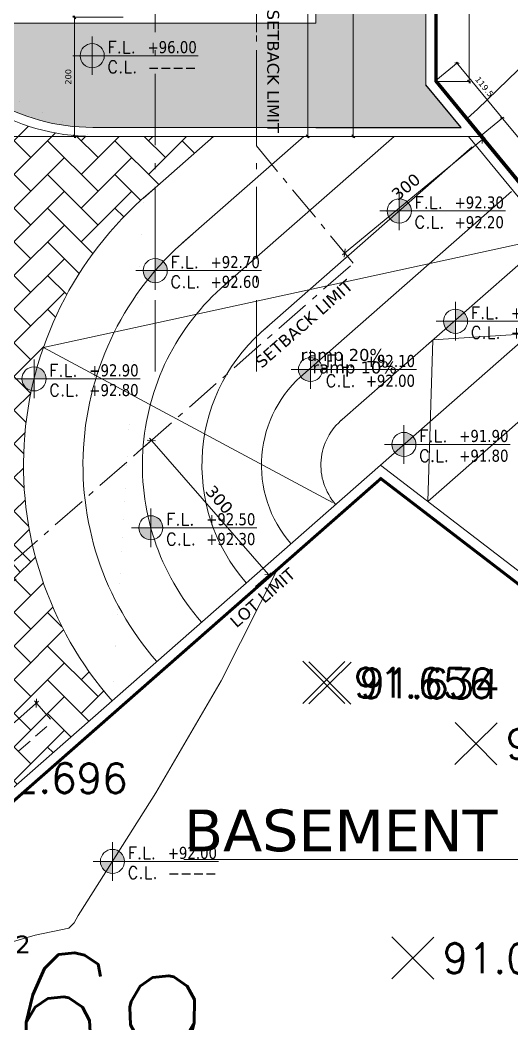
# Model space of a CAD drawing. Header units: inches. Extents: x -48 to 777, y -156 to 510.
# Drawn here: x 504.15 to 512.42, y 110.75 to 127.61 of the extents above; entities that cross this region are included whole.
import ezdxf
from ezdxf.enums import TextEntityAlignment as Align

# ---------------------------------------------------------------- set-up
doc = ezdxf.new("R2010")
doc.units = ezdxf.units.IN
doc.header["$MEASUREMENT"] = 0
doc.set_wipeout_variables(frame=1)
for name, pattern in [('ACAD_ISO10W100', [18, 12, -3, 0, -3]), ('HIDDEN', [0.375, 0.25, -0.125]), ('NUHA', [1.45, 0.75, -0.25, 0.2, -0.25])]:
    doc.linetypes.add(name, pattern=pattern)
doc.layers.get('Defpoints').update_dxf_attribs({"lineweight": 5})
for name, color, linetype, lineweight in [('A-ANNOTATION', 34, 'Continuous', 5), ('A-AXIS ST', 251, 'ACAD_ISO10W100', 5), ('A-DIM', 9, 'Continuous', 5), ('A-HIDDEN', 254, 'HIDDEN', 5), ('A-LEVELS', 139, 'Continuous', 20), ('A-LIMIT LOT', 235, 'ACAD_ISO10W100', 20), ('A-NOTES', 151, 'Continuous', 20), ('A-SIGNS1', 20, 'Continuous', 15), ('A-SIGNS2', 30, 'Continuous', 15), ('A-TEXT', 50, 'Continuous', 15), ('C-STONE', 42, 'Continuous', 30), ('D-OTHERS', 77, 'Continuous', 20), ('D-STONE', 52, 'Continuous', 20), ('H-GRASS', 100, 'Continuous', 5)]:
    doc.layers.add(name, color=color, linetype=linetype, lineweight=lineweight)
doc.layers.add('HH-DARK GREY', color=7, linetype='Continuous', lineweight=5, true_color=0x404040)
doc.layers.add('pts pc', color=7, linetype='Continuous')
doc.styles.add('2mm', font='simplex.shx', dxfattribs={"height": 0.5})
doc.styles.add('5mm', font='simplex_.ttf', dxfattribs={"height": 5})
doc.styles.add('ROMAND', font='verdana.ttf')
doc.styles.add('ROMANS', font='romans__.ttf', dxfattribs={"height": 0.14})
doc.dimstyles.new('M-1.100', dxfattribs={"dimtxt": 0.2, "dimasz": 0.1, "dimexe": 0.05, "dimexo": 0.05, "dimgap": 0.1, "dimtad": 1, "dimlfac": 100, "dimrnd": 0.5, "dimzin": 9, "dimdsep": 46, "dimtxsty": 'ROMAND', "dimblk": 'OBLIQUE', "dimcen": 1, "dimdle": 0.05, "dimclrd": 256, "dimclre": 256, "dimclrt": 2, "dimadec": 0, "dimazin": 0, "dimtfac": 0.666667, "dimtmove": 2, "dimatfit": 3, "dimfxl": 0.04, "dimtolj": 1, "dimtzin": 5, "dimlwd": -1, "dimlwe": -1, "dimarcsym": 0})
doc.dimstyles.new('M-1.50', dxfattribs={"dimtxt": 0.1, "dimasz": 0.05, "dimexe": 0.025, "dimexo": 0.025, "dimgap": 0.05, "dimtad": 1, "dimlfac": 100, "dimrnd": 0.5, "dimzin": 9, "dimdsep": 46, "dimtxsty": 'ROMAND', "dimblk": 'OBLIQUE', "dimcen": 1, "dimdle": 0.025, "dimclrd": 256, "dimclre": 256, "dimclrt": 2, "dimadec": 0, "dimazin": 0, "dimtfac": 0.666667, "dimtmove": 2, "dimatfit": 3, "dimfxl": 0.04, "dimtolj": 1, "dimtzin": 5, "dimlwd": -1, "dimlwe": -1, "dimarcsym": 0})

# ---------------------------------------------------------------- blocks, each defined once
blk = doc.blocks.new('GXFHGCGFCD')
at = {"layer": 'A-SIGNS1', "linetype": 'NUHA'}
h = blk.add_hatch(color=256, dxfattribs=at)
h.paths.add_polyline_path([(90.382, 61.33), (90.382, 61.17), (90.542, 61.17, 0.414214)])
h.paths.add_polyline_path([(90.382, 61.17), (90.222, 61.17, 0.414214), (90.382, 61.01)])
at = {"layer": 'A-SIGNS1'}
for p, q in [((90.382, 60.914), (90.382, 61.426)), ((90.126, 61.17), (91.79, 61.17))]:
    blk.add_line(p, q, dxfattribs=at)
blk.add_circle((90.382, 61.17), 0.16, dxfattribs=at)
blk = doc.blocks.new('DGXFHXFGDFD')
at = {"layer": 'A-SIGNS1'}
blk.add_blockref('GXFHGCGFCD', (0, 0), dxfattribs=at)
at = {"layer": 'A-SIGNS2', "linetype": 'NUHA', "style": 'ROMANS'}
for s, p in [('F.L.', (90.583, 61.203)), ('C.L.', (90.583, 60.941))]:
    blk.add_text(s, height=0.16, dxfattribs=at).set_placement(p)
at = {"layer": 'A-SIGNS2', "style": 'ROMANS', "width": 0.910135, "flags": 4}
for tag, p, p2 in [('NIV.FINI', (91.116, 61.203), (91.79, 61.203)), ('NIV.BETON', (91.116, 60.941), (91.79, 60.941))]:
    blk.add_attdef(tag, text='', height=0.16, dxfattribs=at).set_placement(p, p2, align=Align.FIT)
blk = doc.blocks.new('AXIS')
at = {"layer": 'A-AXIS ST', "ltscale": 0.1}
for p, q in [((649.91853, 296.91777), (649.91853, 336.01919)), ((651.61853, 296.91777), (651.61853, 336.01919))]:
    blk.add_line(p, q, dxfattribs=at)
blk = doc.blocks.new('_Oblique')
at = {"color": 0, "linetype": 'ByBlock', "lineweight": -2}
blk.add_line((-0.5, -0.5), (0.5, 0.5), dxfattribs=at)
blk = doc.blocks.new('*D363')
at = {"layer": 'A-DIM', "transparency": 16777216}
for p, q in [((505.889, 127.657), (505.042, 127.657)), ((505.067, 125.632), (505.067, 127.682)), ((505.889, 125.657), (505.042, 125.657))]:
    blk.add_line(p, q, dxfattribs=at)
at = {"layer": 'Defpoints', "color": 0, "transparency": 16777216}
for p in [(505.067, 127.657), (505.914, 127.657), (505.914, 125.657)]:
    blk.add_point(p, dxfattribs=at)
at = {"layer": 'A-DIM', "transparency": 16777216, "xscale": 0.05, "yscale": 0.05, "zscale": 0.05}
for p, rotation in [((505.067, 127.657), 90), ((505.067, 125.657), 270)]:
    blk.add_blockref('_Oblique', p, dxfattribs=dict(at, rotation=rotation))
at = {"layer": 'A-DIM', "color": 2, "transparency": 16777216, "insert": (504.965, 126.657), "char_height": 0.1, "attachment_point": 5, "rotation": 90, "style": 'ROMAND'}
blk.add_mtext('\\A1;200', dxfattribs=at)
blk = doc.blocks.new('*D407')
at = {"layer": 'A-DIM', "transparency": 16777216}
for p, q in [((509.152, 141.007), (509.781, 141.007)), ((509.756, 125.632), (509.756, 141.032)), ((509.152, 125.657), (509.781, 125.657))]:
    blk.add_line(p, q, dxfattribs=at)
at = {"layer": 'Defpoints', "color": 0, "transparency": 16777216}
for p in [(509.127, 141.007), (509.756, 141.007), (509.127, 125.657)]:
    blk.add_point(p, dxfattribs=at)
at = {"layer": 'A-DIM', "transparency": 16777216, "xscale": 0.05, "yscale": 0.05, "zscale": 0.05}
for p, rotation in [((509.756, 141.007), 90), ((509.756, 125.657), 270)]:
    blk.add_blockref('_Oblique', p, dxfattribs=dict(at, rotation=rotation))
at = {"layer": 'A-DIM', "color": 2, "transparency": 16777216, "insert": (509.654, 133.332), "char_height": 0.1, "attachment_point": 5, "rotation": 90, "style": 'ROMAND'}
blk.add_mtext('\\A1;1535', dxfattribs=at)
blk = doc.blocks.new('*D410')
at = {"layer": 'A-DIM', "transparency": 16777216}
for p, q in [((511.152, 141.007), (511.727, 141.007)), ((511.702, 141.032), (511.702, 126.552)), ((511.152, 126.577), (511.727, 126.577))]:
    blk.add_line(p, q, dxfattribs=at)
at = {"layer": 'Defpoints', "color": 0, "transparency": 16777216}
for p in [(511.127, 141.007), (511.127, 126.577), (511.702, 126.577)]:
    blk.add_point(p, dxfattribs=at)
at = {"layer": 'A-DIM', "transparency": 16777216, "xscale": 0.05, "yscale": 0.05, "zscale": 0.05}
for p, rotation in [((511.702, 141.007), 90), ((511.702, 126.577), 270)]:
    blk.add_blockref('_Oblique', p, dxfattribs=dict(at, rotation=rotation))
at = {"layer": 'A-DIM', "color": 2, "transparency": 16777216, "insert": (511.6, 133.792), "char_height": 0.1, "attachment_point": 5, "rotation": 90, "style": 'ROMAND'}
blk.add_mtext('\\A1;1443', dxfattribs=at)
blk = doc.blocks.new('*D411')
at = {"layer": 'A-DIM', "transparency": 16777216}
for p, q in [((511.146, 126.593), (511.521, 126.902)), ((511.485, 126.906), (512.276, 125.946)), ((511.905, 125.673), (512.279, 125.982))]:
    blk.add_line(p, q, dxfattribs=at)
at = {"layer": 'Defpoints', "color": 0, "transparency": 16777216}
for p in [(511.127, 126.577), (512.26, 125.966), (511.886, 125.657)]:
    blk.add_point(p, dxfattribs=at)
at = {"layer": 'A-DIM', "transparency": 16777216, "xscale": 0.05, "yscale": 0.05, "zscale": 0.05}
for p, rotation in [((511.501, 126.886), 129.4982587530708), ((512.26, 125.966), 309.4982587530707)]:
    blk.add_blockref('_Oblique', p, dxfattribs=dict(at, rotation=rotation))
at = {"layer": 'A-DIM', "color": 2, "transparency": 16777216, "insert": (511.959, 126.491), "char_height": 0.1, "attachment_point": 5, "rotation": 309.4983, "style": 'ROMAND'}
blk.add_mtext('\\A1;119.5', dxfattribs=at)
blk = doc.blocks.new('*D412')
at = {"layer": 'A-DIM', "transparency": 16777216}
for p, q in [((511.905, 125.673), (512.279, 125.982)), ((512.244, 125.985), (516.75, 120.519)), ((516.378, 120.246), (516.753, 120.554))]:
    blk.add_line(p, q, dxfattribs=at)
at = {"layer": 'Defpoints', "color": 0, "transparency": 16777216}
for p in [(511.886, 125.657), (516.734, 120.538), (516.359, 120.23)]:
    blk.add_point(p, dxfattribs=at)
at = {"layer": 'A-DIM', "transparency": 16777216, "xscale": 0.05, "yscale": 0.05, "zscale": 0.05}
for p, rotation in [((512.26, 125.966), 129.4982587530708), ((516.734, 120.538), 309.4982587530708)]:
    blk.add_blockref('_Oblique', p, dxfattribs=dict(at, rotation=rotation))
at = {"layer": 'A-DIM', "color": 2, "transparency": 16777216, "insert": (514.576, 123.317), "char_height": 0.1, "attachment_point": 5, "rotation": 309.4983, "style": 'ROMAND'}
blk.add_mtext('\\A1;703.5', dxfattribs=at)
blk = doc.blocks.new('*D557')
at = {"layer": 'A-DIM', "transparency": 16777216}
for p, q in [((509.102, 130.557), (508.966, 130.557)), ((508.991, 130.582), (508.991, 125.632)), ((509.102, 125.657), (508.966, 125.657))]:
    blk.add_line(p, q, dxfattribs=at)
at = {"layer": 'Defpoints', "color": 0, "transparency": 16777216}
for p in [(509.127, 130.557), (508.991, 125.657), (509.127, 125.657)]:
    blk.add_point(p, dxfattribs=at)
at = {"layer": 'A-DIM', "transparency": 16777216, "xscale": 0.05, "yscale": 0.05, "zscale": 0.05}
for p, rotation in [((508.991, 130.557), 90), ((508.991, 125.657), 270)]:
    blk.add_blockref('_Oblique', p, dxfattribs=dict(at, rotation=rotation))
at = {"layer": 'A-DIM', "color": 2, "transparency": 16777216, "insert": (508.889, 128.107), "char_height": 0.1, "attachment_point": 5, "rotation": 90, "style": 'ROMAND'}
blk.add_mtext('\\A1;490', dxfattribs=at)
blk = doc.blocks.new('*D14')
at = {"layer": 'A-DIM', "transparency": 16777216}
for p, q in [((429.346, -26.916), (429.346, -27.325)), ((435.346, -26.916), (435.346, -27.325)), ((429.296, -27.275), (435.396, -27.275))]:
    blk.add_line(p, q, dxfattribs=at)
at = {"layer": 'Defpoints', "color": 0, "transparency": 16777216}
for p in [(429.346, -26.866), (435.346, -26.866), (435.346, -27.275)]:
    blk.add_point(p, dxfattribs=at)
at = {"layer": 'A-DIM', "transparency": 16777216, "xscale": 0.1, "yscale": 0.1, "zscale": 0.1, "rotation": 180}
blk.add_blockref('_Oblique', (429.346, -27.275), dxfattribs=at)
at = {"layer": 'A-DIM', "transparency": 16777216, "xscale": 0.1, "yscale": 0.1, "zscale": 0.1}
blk.add_blockref('_Oblique', (435.346, -27.275), dxfattribs=at)
at = {"layer": 'A-DIM', "color": 2, "transparency": 16777216, "insert": (432.346, -27.071), "char_height": 0.2, "attachment_point": 5, "style": 'ROMAND'}
blk.add_mtext('\\A1;600', dxfattribs=at)
blk = doc.blocks.new('*D15')
at = {"layer": 'A-DIM', "transparency": 16777216}
for p, q in [((435.346, -26.916), (435.346, -27.325)), ((440.546, -26.916), (440.546, -27.325)), ((435.296, -27.275), (440.596, -27.275))]:
    blk.add_line(p, q, dxfattribs=at)
at = {"layer": 'Defpoints', "color": 0, "transparency": 16777216}
for p in [(435.346, -26.866), (440.546, -26.866), (440.546, -27.275)]:
    blk.add_point(p, dxfattribs=at)
at = {"layer": 'A-DIM', "transparency": 16777216, "xscale": 0.1, "yscale": 0.1, "zscale": 0.1, "rotation": 180}
blk.add_blockref('_Oblique', (435.346, -27.275), dxfattribs=at)
at = {"layer": 'A-DIM', "transparency": 16777216, "xscale": 0.1, "yscale": 0.1, "zscale": 0.1}
blk.add_blockref('_Oblique', (440.546, -27.275), dxfattribs=at)
at = {"layer": 'A-DIM', "color": 2, "transparency": 16777216, "insert": (437.946, -27.071), "char_height": 0.2, "attachment_point": 5, "style": 'ROMAND'}
blk.add_mtext('\\A1;520', dxfattribs=at)
blk = doc.blocks.new('*D13')
at = {"layer": 'A-DIM', "transparency": 16777216}
for p, q in [((440.496, -26.866), (440.239, -26.866)), ((440.289, -26.816), (440.289, -28.716)), ((440.496, -28.666), (440.239, -28.666))]:
    blk.add_line(p, q, dxfattribs=at)
at = {"layer": 'Defpoints', "color": 0, "transparency": 16777216}
for p in [(440.546, -26.866), (440.289, -28.666), (440.546, -28.666)]:
    blk.add_point(p, dxfattribs=at)
at = {"layer": 'A-DIM', "transparency": 16777216, "xscale": 0.1, "yscale": 0.1, "zscale": 0.1}
for p, rotation in [((440.289, -26.866), 90), ((440.289, -28.666), 270)]:
    blk.add_blockref('_Oblique', p, dxfattribs=dict(at, rotation=rotation))
at = {"layer": 'A-DIM', "color": 2, "transparency": 16777216, "insert": (440.085, -27.766), "char_height": 0.2, "attachment_point": 5, "rotation": 90, "style": 'ROMAND'}
blk.add_mtext('\\A1;180', dxfattribs=at)
blk = doc.blocks.new('*D976')
at = {"layer": 'A-DIM', "transparency": 16777216}
for p, q in [((-315968.704, -27931.278), (-315968.488, -27931.541)), ((-315970.873, -27933.442), (-315968.481, -27931.47)), ((-315971.019, -27933.187), (-315970.803, -27933.449))]:
    blk.add_line(p, q, dxfattribs=at)
at = {"layer": 'Defpoints', "color": 0, "transparency": 16777216}
for p in [(-315968.736, -27931.24), (-315968.52, -27931.502), (-315971.051, -27933.148)]:
    blk.add_point(p, dxfattribs=at)
at = {"layer": 'A-DIM', "transparency": 16777216, "xscale": 0.1, "yscale": 0.1, "zscale": 0.1}
for p, rotation in [((-315968.52, -27931.502), 39.49825875317813), ((-315970.835, -27933.41), 219.4982587531782)]:
    blk.add_blockref('_Oblique', p, dxfattribs=dict(at, rotation=rotation))
at = {"layer": 'A-DIM', "color": 2, "transparency": 16777216, "insert": (-315969.807, -27932.299), "char_height": 0.2, "attachment_point": 5, "rotation": 39.4983, "style": 'ROMAND'}
blk.add_mtext('\\A1;300', dxfattribs=at)
blk = doc.blocks.new('*D977')
at = {"layer": 'A-DIM', "transparency": 16777216}
for p, q in [((-315974.311, -27936.757), (-315974.048, -27936.526)), ((-315972.075, -27938.852), (-315974.119, -27936.522)), ((-315972.333, -27939.012), (-315972.07, -27938.782))]:
    blk.add_line(p, q, dxfattribs=at)
at = {"layer": 'Defpoints', "color": 0, "transparency": 16777216}
for p in [(-315974.086, -27936.559), (-315974.349, -27936.79), (-315972.37, -27939.045)]:
    blk.add_point(p, dxfattribs=at)
at = {"layer": 'A-DIM', "transparency": 16777216, "xscale": 0.1, "yscale": 0.1, "zscale": 0.1}
for p, rotation in [((-315974.086, -27936.559), 131.2570004534691), ((-315972.108, -27938.815), 311.2570004534691)]:
    blk.add_blockref('_Oblique', p, dxfattribs=dict(at, rotation=rotation))
at = {"layer": 'A-DIM', "color": 2, "transparency": 16777216, "insert": (-315972.943, -27937.552), "char_height": 0.2, "attachment_point": 5, "rotation": 311.257, "style": 'ROMAND'}
blk.add_mtext('\\A1;300', dxfattribs=at)
blk = doc.blocks.new('fdgsdhv')
blk.add_wipeout([(435.3458, -26.866), (435.3458, -28.666), (440.5458, -28.666), (440.5458, -26.866)])
blk.add_lwpolyline([(435.3458, -28.666), (440.5458, -28.666), (440.5458, -26.866), (435.3458, -26.866)], close=True)
blk.add_lwpolyline([(435.3458, -26.866), (440.5458, -27.766), (435.3458, -28.666)])
at = {"layer": 'A-HIDDEN'}
for p, q in [((435.3458, -26.866), (429.3458, -26.866)), ((435.3458, -28.666), (429.3458, -28.666))]:
    blk.add_line(p, q, dxfattribs=at)
at = {"layer": 'A-DIM'}
for base, p1, p2, picture, middle in [((435.3458, -27.27505), (429.3458, -26.866), (435.3458, -26.866), '*D14', (432.3458, -27.07095)), ((440.5458, -27.27505), (435.3458, -26.866), (440.5458, -26.866), '*D15', (437.9458, -27.07088))]:
    dim = blk.add_linear_dim(base=base, p1=p1, p2=p2, dimstyle='M-1.100', dxfattribs=at)
    dim.commit()
    dim.dimension.update_dxf_attribs({"geometry": picture, "text_midpoint": middle})
dim = blk.add_linear_dim(base=(440.28932, -28.666), p1=(440.5458, -26.866), p2=(440.5458, -28.666), angle=90, dimstyle='M-1.100', dxfattribs=at)
dim.commit()
dim.dimension.update_dxf_attribs({"geometry": '*D13', "text_midpoint": (440.08476, -27.766)})
blk = doc.blocks.new('LOT 688  TOPOGRAPHIC PLAN')
at = {"layer": 'A-LEVELS', "linetype": 'Continuous'}
for points in [[(-315976.38309, -27939.11183), (-315976.2006, -27938.42053), (-315976.15091, -27937.71672), (-315976.24021, -27937.03459), (-315976.38175, -27936.3835)], [(-315976.36937, -27935.45011), (-315976.25564, -27935.1462), (-315975.81241, -27933.92617), (-315975.57475, -27933.33589), (-315975.29753, -27932.79568), (-315974.98022, -27932.27156), (-315974.62455, -27931.72345), (-315974.23224, -27931.11128), (-315973.80859, -27930.42991), (-315973.37282, -27929.81165), (-315973.15746, -27929.57807), (-315972.94757, -27929.42253)], [(-315972.55489, -27929.42407), (-315972.37302, -27929.58589), (-315972.19768, -27929.82938), (-315971.85586, -27930.47382), (-315971.50802, -27931.18225), (-315971.32515, -27931.50573), (-315971.13273, -27931.77952), (-315970.92811, -27931.98198), (-315970.71011, -27932.10288), (-315970.47958, -27932.14851), (-315970.23757, -27932.12643), (-315969.98511, -27932.04419), (-315969.72324, -27931.90935), (-315969.17541, -27931.5121), (-315968.60238, -27930.99518), (-315967.41388, -27929.84415), (-315966.815, -27929.33098)], [(-315981.22525, -27946.41458), (-315980.17565, -27946.12034), (-315979.1134, -27945.89144), (-315978.05776, -27945.63019), (-315977.07657, -27945.22511), (-315976.57665, -27945.02288), (-315976.03899, -27944.8668), (-315975.47354, -27944.74929), (-315975.38202, -27944.65865), (-315975.31376, -27944.53917), (-315975.17107, -27944.30791), (-315974.00827, -27942.47472), (-315972.91078, -27940.59301), (-315971.93056, -27938.65337), (-315971.63, -27938.21688), (-315971.2575, -27937.83798), (-315970.82809, -27937.50509), (-315970.35676, -27937.20661), (-315968.34978, -27936.12749), (-315966.50385, -27934.95966)]]:
    blk.add_lwpolyline(points, dxfattribs=at)
at = {"layer": 'A-LIMIT LOT', "linetype": 'Continuous', "const_width": 0.1}
blk.add_lwpolyline([(-315996.80172, -27893.57917), (-315985.1164, -27950.2257), (-315970.22923, -27937.16678), (-315964.6636, -27941.43051), (-315964.08799, -27936.87852), (-315969.32038, -27930.53073), (-315969.32038, -27896.23659), (-315996.80172, -27893.57917)], dxfattribs=at)
at = {"layer": 'pts pc', "linetype": 'Continuous'}
for points in [[(-315975.23408, -27934.13774), (-315975.94486, -27934.84094)], [(-315975.23787, -27934.84473), (-315975.94107, -27934.13395)], [(-315973.01045, -27935.70469), (-315973.72123, -27936.40789)], [(-315973.01424, -27936.41168), (-315973.71744, -27935.7009)], [(-315970.83089, -27940.27044), (-315971.54167, -27940.97364)], [(-315970.83468, -27940.97743), (-315971.53788, -27940.26665)], [(-315970.72895, -27940.28098), (-315971.43973, -27940.98418)], [(-315970.73274, -27940.98797), (-315971.43594, -27940.27719)], [(-315968.27337, -27941.30016), (-315968.98415, -27942.00336)], [(-315968.27716, -27942.00715), (-315968.98036, -27941.29637)], [(-315969.33468, -27944.89852), (-315970.04546, -27945.60172)], [(-315969.33847, -27945.60551), (-315970.04167, -27944.89473)]]:
    blk.add_lwpolyline(points, dxfattribs=at)
at = {"layer": 'A-NOTES', "linetype": 'Continuous', "style": '5mm'}
blk.add_text('169', height=2, rotation=346.245633, dxfattribs=at).set_placement((-315978.34743, -27946.49287))
at = {"layer": 'pts pc', "color": 1, "char_height": 0.5, "attachment_point": 1, "rotation": 359.692852, "style": '2mm'}
for s, insert, width in [('\\Fsimplex.shx;\\W1.0000000000;\\T1.0000000000;\\o\\l92.861', (-315975.08814, -27934.24203), 2.9761905), ('\\Fsimplex.shx;\\W1.0000000000;\\T1.0000000000;\\o\\l92.544', (-315972.8645, -27935.80897), 3.0714286), ('\\Fsimplex.shx;\\W1.0000000000;\\T1.0000000000;\\o\\l91.656', (-315970.68495, -27940.37472), 2.9761905), ('\\Fsimplex.shx;\\W1.0000000000;\\T1.0000000000;\\o\\l91.634', (-315970.583, -27940.38527), 2.9761905), ('\\Fsimplex.shx;\\W1.0000000000;\\T1.0000000000;\\o\\l91.128', (-315968.12743, -27941.40445), 2.8809524), ('\\Fsimplex.shx;\\W1.0000000000;\\T1.0000000000;\\o\\l92.696', (-315976.8396, -27941.97275), 3.0714286), ('\\Fsimplex.shx;\\W1.0000000000;\\T1.0000000000;\\o\\l91.087', (-315969.18874, -27945.00281), 2.9761905)]:
    blk.add_mtext(s, dxfattribs=dict(at, insert=insert, width=width))
at = {"linetype": 'Continuous'}
blk.add_wipeout([(-315996.80172, -27893.57917), (-315969.32038, -27896.23659), (-315969.32038, -27930.53073), (-315964.08799, -27936.87852), (-315964.6636, -27941.43051), (-315970.22923, -27937.16678), (-315985.1164, -27950.2257)], dxfattribs=at).dxf.layer = 'A-LIMIT LOT'
at = {"layer": 'A-HIDDEN', "linetype": 'ACAD_ISO10W100', "ltscale": 0.05}
blk.add_lwpolyline([(-315992.30527, -27900.52725), (-315983.21966, -27944.57125), (-315970.69258, -27933.58259), (-315972.32038, -27931.60779), (-315972.32038, -27902.3323)], close=True, dxfattribs=at)
at = {"layer": 'A-SIGNS1'}
ref = blk.add_blockref('DGXFHXFGDFD', (-316089.27196, -28021.14317), dxfattribs=dict(at, xscale=1.267200000000003, yscale=1.267200000000003, zscale=1.267200000000003))
ref.add_attrib('NIV.FINI', '+92.00', dxfattribs={"layer": 'A-SIGNS2', "height": 0.202752, "style": 'ROMAND', "width": 0.797031}).set_placement((-315973.80994, -27943.58655), (-315972.98197, -27943.58655), align=Align.FIT)
ref.add_attrib('NIV.BETON', '----', dxfattribs={"layer": 'A-SIGNS2', "height": 0.202752, "style": 'ROMAND', "width": 1.634557}).set_placement((-315973.80994, -27943.91832), (-315972.98197, -27943.91832), align=Align.FIT)
at = {"layer": 'A-TEXT', "char_height": 0.2, "width": 7.1807633, "attachment_point": 1, "style": 'ROMAND'}
for s, insert, rotation in [('SETBACK LIMIT', (-315971.93834, -27929.32373, 93), 270), ('SETBACK LIMIT', (-315972.36333, -27935.20444), 41.257), ('LOT LIMIT', (-315972.7864, -27939.5662), 41.257)]:
    blk.add_mtext(s, dxfattribs=dict(at, insert=insert, rotation=rotation))
at = {"layer": 'A-DIM'}
for p1, p2, distance, picture, middle in [((-315971.05075, -27933.14806), (-315968.73582, -27931.2399), -0.33995, '*D976', (-315969.80692, -27932.29876)), ((-315972.37035, -27939.04495), (-315974.34866, -27936.78967), -0.3493, '*D977', (-315972.94343, -27937.55234))]:
    dim = blk.add_aligned_dim(p1=p1, p2=p2, distance=distance, dimstyle='M-1.100', dxfattribs=at)
    dim.commit()
    dim.dimension.update_dxf_attribs({"geometry": picture, "text_midpoint": middle})

msp = doc.modelspace()

# ---------------------------------------------------------------- block references
at = {"layer": 'pts pc'}
msp.add_blockref('LOT 688  TOPOGRAPHIC PLAN', (316480.44716, 28057.10823), dxfattribs=at)

# ---------------------------------------------------------------- next in the draw order: hatches: boundary and pattern name
at = {"layer": 'H-GRASS'}
h = msp.add_hatch(dxfattribs=at)
h.set_pattern_fill('AR-SAND', color=256, scale=0.1, angle=270)
h.set_pattern_definition([(307.5, (0, 0), (0.192682377, 0.006299336), [0, -0.152, 0, -0.17, 0, -0.1625]), (277.5, (0, 0), (0.28221461, -0.17697767), [0, -0.082, 0, -0.137, 0, -0.0525]), (237.5, (2e-17, 0.123), (0.000565905, -0.311414186), [0, -0.05, 0, -0.18, 0, -0.235]), (227.5, (2e-17, 0.123), (0.08776756, -0.30061266), [0, -0.025, 0, -0.118, 0, -0.135])])
edge = h.paths.add_edge_path()
edge.add_line((510.97678, 141.00688), (509.12678, 141.00688))
edge.add_line((509.12678, 141.00688), (509.12678, 127.55688))
edge.add_line((509.12678, 127.55688), (502.43357, 127.55688))
edge.add_arc((505.37678, 129.15688), 3.35, 208.52955, 270)
edge.add_line((505.37678, 125.80688), (511.56759, 125.80688))
edge.add_line((511.56759, 125.80688), (510.97678, 126.52365))
edge.add_line((510.97678, 126.52365), (510.97678, 141.00688))
at = {"layer": 'HH-DARK GREY'}
h = msp.add_hatch(dxfattribs=at)
h.set_pattern_fill('AR-HBONE', color=256, scale=0.1)
h.set_pattern_definition([(45, (495, -6e-14), (4e-17, 0.5656854), [1.2, -0.4]), (135, (495.28284, 0.28284), (4e-17, 0.5656854), [1.2, -0.4])])
edge = h.paths.add_edge_path()
edge.add_line((502.64663, 126.95688), (498.47678, 126.95688))
edge.add_line((498.47678, 126.95688), (498.47678, 125.65688))
edge.add_line((498.47678, 125.65688), (491.61105, 125.65688))
edge.add_line((491.61105, 125.65688), (495.4256, 107.16525))
edge.add_line((495.4256, 107.16525), (505.70094, 116.17871))
edge.add_arc((510.21052, 120.135), 5.99904, 131.596573, 221.260764, ccw=False)
edge.add_line((506.22787, 124.62131), (507.40842, 125.65688))
edge.add_line((507.40842, 125.65688), (505.37678, 125.65688))
edge.add_arc((505.38407, 129.18901), 3.53214, 219.194038, 269.881701, ccw=False)

# ---------------------------------------------------------------- next in the draw order: linework, layer by layer
at = {"layer": 'A-SIGNS1'}
for p, q in [((505.37678, 125.65688), (498.47678, 125.65688)), ((507.40842, 125.65688), (506.22787, 124.62131)), ((508.92486, 125.65688), (506.8873, 123.86955)), ((510.4413, 125.65688), (507.54674, 123.1178)), ((511.75691, 125.48071), (508.20618, 122.36604)), ((512.41635, 124.72895), (508.86562, 121.61428)), ((513.07578, 123.97719), (509.52505, 120.86252)), ((513.71171, 123.2057), (510.2115, 120.13534)), ((514.33764, 122.44634), (511.00773, 119.52536))]:
    msp.add_line(p, q, dxfattribs=at)
for points in [[(513.05272, 123.95696), (504.54662, 122.11249), (509.40436, 119.50791)], [(514.33764, 122.44634), (511.09583, 122.24039), (511.00773, 119.52536)]]:
    msp.add_lwpolyline(points, dxfattribs=at)
for radius in [6, 5, 4, 3, 2, 1]:
    msp.add_arc((510.2115, 120.13534), radius, 129.164697, 221.257, dxfattribs=at)
at = {"layer": 'C-STONE'}
msp.add_lwpolyline([(509.12678, 125.80688), (511.56759, 125.80688), (510.97678, 126.52365)], dxfattribs=at)
msp.add_lwpolyline([(509.12678, 125.80688), (511.56759, 125.80688), (510.97678, 126.52365)], dxfattribs=at)
at = {"layer": 'D-STONE'}
for points in [[(511.12678, 154.21851), (511.12678, 141.00688), (509.12678, 141.00688), (509.12678, 127.55688)], [(509.12678, 127.55688), (501.4958, 127.55688)], [(515.78356, 115.67771), (515.80534, 115.84998), (510.2115, 120.13534), (495.4256, 107.16525), (491.61105, 125.65688)], [(511.88563, 125.65688), (516.35917, 120.22971), (516.33331, 120.02525), (511.69124, 125.65688)]]:
    msp.add_lwpolyline(points, dxfattribs=at)
for points in [[(511.12678, 141.00688), (511.12678, 126.5775), (511.88563, 125.65688), (505.37678, 125.65688, -0.2810737), (502.2639, 127.55688)], [(510.97678, 132.38289), (510.97678, 126.52365), (511.56759, 125.80688), (505.37678, 125.80688, -0.27483783), (502.43357, 127.55688)]]:
    msp.add_lwpolyline(points, format="xyb", dxfattribs=at)

# ---------------------------------------------------------------- next in the draw order: block references
at = {"layer": 'A-DIM'}
msp.add_blockref('AXIS', (-143.49175, -175.21088), dxfattribs=at)
at = {"layer": 'A-SIGNS1'}
ref = msp.add_blockref('DGXFHXFGDFD', (390.83456, 49.49763), dxfattribs=dict(at, xscale=1.267200000000003, yscale=1.267200000000003, zscale=1.267200000000003))
ref.add_attrib('NIV.FINI', '+96.00', dxfattribs={"layer": 'A-SIGNS2', "height": 0.202752, "style": 'ROMAND', "width": 0.797031}).set_placement((506.29657, 127.05425), (507.12454, 127.05425), align=Align.FIT)
ref.add_attrib('NIV.BETON', '----', dxfattribs={"layer": 'A-SIGNS2', "height": 0.202752, "style": 'ROMAND', "width": 1.634557}).set_placement((506.29657, 126.72248), (507.12454, 126.72248), align=Align.FIT)
ref = msp.add_blockref('DGXFHXFGDFD', (395.99727, 46.88899), dxfattribs=dict(at, xscale=1.267200000000003, yscale=1.267200000000003, zscale=1.267200000000003))
ref.add_attrib('NIV.FINI', '+92.30', dxfattribs={"layer": 'A-SIGNS2', "height": 0.202752, "style": 'ROMAND', "width": 0.797031}).set_placement((511.45929, 124.4456), (512.28726, 124.4456), align=Align.FIT)
ref.add_attrib('NIV.BETON', '+92.20', dxfattribs={"layer": 'A-SIGNS2', "height": 0.202752, "style": 'ROMAND', "width": 0.797031}).set_placement((511.45929, 124.11383), (512.28726, 124.11383), align=Align.FIT)
ref = msp.add_blockref('DGXFHXFGDFD', (391.89488, 45.88797), dxfattribs=dict(at, xscale=1.267200000000003, yscale=1.267200000000003, zscale=1.267200000000003))
ref.add_attrib('NIV.FINI', '+92.70', dxfattribs={"layer": 'A-SIGNS2', "height": 0.202752, "style": 'ROMAND', "width": 0.797031}).set_placement((507.3569, 123.44459), (508.18486, 123.44459), align=Align.FIT)
ref.add_attrib('NIV.BETON', '+92.60', dxfattribs={"layer": 'A-SIGNS2', "height": 0.202752, "style": 'ROMAND', "width": 0.797031}).set_placement((507.3569, 123.11282), (508.18486, 123.11282), align=Align.FIT)
ref = msp.add_blockref('DGXFHXFGDFD', (396.94264, 45.03693), dxfattribs=dict(at, xscale=1.267200000000003, yscale=1.267200000000003, zscale=1.267200000000003))
ref.add_attrib('NIV.FINI', '+92.00', dxfattribs={"layer": 'A-SIGNS2', "height": 0.202752, "style": 'ROMAND', "width": 0.797031}).set_placement((512.40466, 122.59354), (513.23262, 122.59354), align=Align.FIT)
ref.add_attrib('NIV.BETON', '+91.90', dxfattribs={"layer": 'A-SIGNS2', "height": 0.202752, "style": 'ROMAND', "width": 0.797031}).set_placement((512.40466, 122.26177), (513.23262, 122.26177), align=Align.FIT)
ref = msp.add_blockref('DGXFHXFGDFD', (394.5039, 44.22701), dxfattribs=dict(at, xscale=1.267200000000003, yscale=1.267200000000003, zscale=1.267200000000003))
ref.add_attrib('NIV.FINI', '+92.10', dxfattribs={"layer": 'A-SIGNS2', "height": 0.202752, "style": 'ROMAND', "width": 0.797031}).set_placement((509.96592, 121.78363), (510.79389, 121.78363), align=Align.FIT)
ref.add_attrib('NIV.BETON', '+92.00', dxfattribs={"layer": 'A-SIGNS2', "height": 0.202752, "style": 'ROMAND', "width": 0.797031}).set_placement((509.96592, 121.45186), (510.79389, 121.45186), align=Align.FIT)
ref = msp.add_blockref('DGXFHXFGDFD', (389.85725, 44.06982), dxfattribs=dict(at, xscale=1.267200000000003, yscale=1.267200000000003, zscale=1.267200000000003))
ref.add_attrib('NIV.FINI', '+92.90', dxfattribs={"layer": 'A-SIGNS2', "height": 0.202752, "style": 'ROMAND', "width": 0.797031}).set_placement((505.31927, 121.62643), (506.14724, 121.62643), align=Align.FIT)
ref.add_attrib('NIV.BETON', '+92.80', dxfattribs={"layer": 'A-SIGNS2', "height": 0.202752, "style": 'ROMAND', "width": 0.797031}).set_placement((505.31927, 121.29467), (506.14724, 121.29467), align=Align.FIT)
ref = msp.add_blockref('DGXFHXFGDFD', (396.07508, 42.96749), dxfattribs=dict(at, xscale=1.267200000000003, yscale=1.267200000000003, zscale=1.267200000000003))
ref.add_attrib('NIV.FINI', '+91.90', dxfattribs={"layer": 'A-SIGNS2', "height": 0.202752, "style": 'ROMAND', "width": 0.797031}).set_placement((511.5371, 120.5241), (512.36507, 120.5241), align=Align.FIT)
ref.add_attrib('NIV.BETON', '+91.80', dxfattribs={"layer": 'A-SIGNS2', "height": 0.202752, "style": 'ROMAND', "width": 0.797031}).set_placement((511.5371, 120.19234), (512.36507, 120.19234), align=Align.FIT)
ref = msp.add_blockref('DGXFHXFGDFD', (391.82048, 41.56833), dxfattribs=dict(at, xscale=1.267200000000003, yscale=1.267200000000003, zscale=1.267200000000003))
ref.add_attrib('NIV.FINI', '+92.50', dxfattribs={"layer": 'A-SIGNS2', "height": 0.202752, "style": 'ROMAND', "width": 0.797031}).set_placement((507.2825, 119.12494), (508.11047, 119.12494), align=Align.FIT)
ref.add_attrib('NIV.BETON', '+92.30', dxfattribs={"layer": 'A-SIGNS2', "height": 0.202752, "style": 'ROMAND', "width": 0.797031}).set_placement((507.2825, 118.79318), (508.11047, 118.79318), align=Align.FIT)

# ---------------------------------------------------------------- next in the draw order: texts
at = {"layer": 'A-TEXT', "style": 'ROMAND'}
for s, insert, char_height, width, attachment_point in [('ramp 20%', (510.28874, 121.82934), 0.2, 3.692324, 9), ('ramp 10%', (510.48803, 121.61872), 0.2, 3.692324, 9), ('{\\LBASEMENT 1}', (506.90854, 114.35128), 0.7, 35.9038164, 1)]:
    msp.add_mtext(s, dxfattribs=dict(at, insert=insert, char_height=char_height, width=width, attachment_point=attachment_point))

# ---------------------------------------------------------------- next in the draw order: dimensions: what is measured, and where the dimension line sits
at = {"layer": 'A-DIM'}
for base, p1, p2, angle, picture, middle in [((509.75594, 141.00688), (509.12678, 125.65688), (509.12678, 141.00688), 90, '*D407', (509.65386, 133.33188)), ((511.70245, 126.5775), (511.12678, 141.00688), (511.12678, 126.5775), 90, '*D410', (511.60037, 133.79219)), ((508.99114, 125.65688), (509.12678, 130.55688), (509.12678, 125.65688), 90, '*D557', (508.88909, 128.10688)), ((505.0668, 127.65688), (505.91377, 125.65688), (505.91377, 127.65688), 90, '*D363', (504.96472, 126.65688)), ((516.7337, 120.53843), (511.88563, 125.65688), (516.35917, 120.22971), 129.498259, '*D412', (514.5757, 123.31695))]:
    dim = msp.add_linear_dim(base=base, p1=p1, p2=p2, angle=angle, dimstyle='M-1.50', dxfattribs=at)
    dim.commit()
    dim.dimension.update_dxf_attribs({"geometry": picture, "text_midpoint": middle})
dim = msp.add_aligned_dim(p1=(511.12678, 126.5775), p2=(511.88563, 125.65688), distance=0.48537, dimstyle='M-1.50', dxfattribs=at)
dim.commit()
dim.dimension.update_dxf_attribs({"geometry": '*D411', "text_midpoint": (511.95948, 126.49082)})

# ---------------------------------------------------------------- next in the draw order: block references
at = {"layer": 'D-OTHERS', "rotation": 221.2570004541207}
msp.add_blockref('fdgsdhv', (844.66396, 381.23562), dxfattribs=at)

# ---------------------------------------------------------------- next in the draw order: block references
msp.add_blockref('fdgsdhv', (845.17818, 378.76021), dxfattribs=at)

# ---------------------------------------------------------------- next in the draw order: texts
at = {"layer": 'A-ANNOTATION', "insert": (504.33211, 111.93443), "char_height": 0.3, "width": 5.538486, "attachment_point": 9, "style": 'ROMAND'}
msp.add_mtext('\\pt0;12', dxfattribs=at)

doc.saveas('drawing.dxf')
